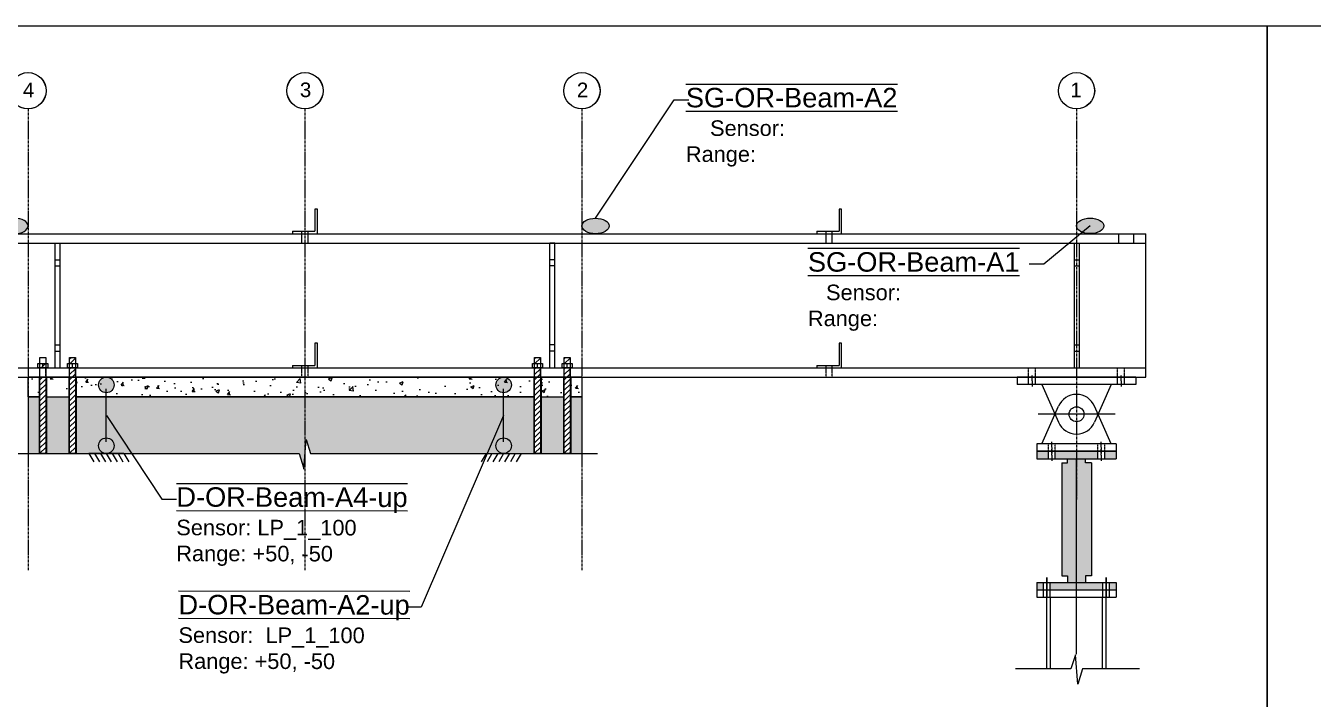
# Model space of a CAD drawing. Header units: millimetres. Extents: x -79526 to 153901, y -45620 to 21119.
# Drawn here: x -73767 to -70460, y 7898 to 9628 of the extents above; entities that cross this region are included whole.
import ezdxf
from ezdxf import colors
from ezdxf.entities.mleader import LeaderData, LeaderLine
from ezdxf.math import Vec2, Vec3

# ---------------------------------------------------------------- set-up
doc = ezdxf.new("R2010")
doc.units = ezdxf.units.MM
doc.header["$MEASUREMENT"] = 0
doc.linetypes.add('ACAD_ISO02W100', pattern=[15, 12, -3])
doc.linetypes.add('CENTER', pattern=[50.8, 31.75, -6.35, 6.35, -6.35])
for name, color, linetype in [('greygrid', 252, 'CENTER'), ('notation', 6, 'Continuous'), ('Note', 7, 'Continuous'), ('Plot', 254, 'Continuous'), ('STRUCTURENOTE', 7, 'Continuous'), ('truss', 250, 'Continuous')]:
    doc.layers.add(name, color=color, linetype=linetype)
doc.styles.get("Standard").update_dxf_attribs({"font": 'arial.ttf'})

msp = doc.modelspace()

# ---------------------------------------------------------------- hatches: boundary and pattern name
h = msp.add_hatch(color=1)
h.dxf.hatch_style = 1
edge = h.paths.add_edge_path()
edge.add_ellipse((-73795.7, 9113.9), major_axis=(-35, 0), ratio=0.571429, start_angle=0, end_angle=360, ccw=False)
h = msp.add_hatch(color=1)
h.dxf.hatch_style = 1
edge = h.paths.add_edge_path()
edge.add_ellipse((-72303.3, 9113.9), major_axis=(35, 0), ratio=0.571429, start_angle=0, end_angle=360)
h = msp.add_hatch(color=1)
h.dxf.hatch_style = 1
edge = h.paths.add_edge_path()
edge.add_ellipse((-71033.3, 9114.2), major_axis=(35, 0), ratio=0.571429, start_angle=0, end_angle=360)
h = msp.add_hatch(color=1)
h.dxf.hatch_style = 1
edge = h.paths.add_edge_path()
edge.add_arc((-73559.6, 8549.4), 20, 0, 360)
edge = h.paths.add_edge_path()
edge.add_arc((-73559.6, 8705.6), 20, 0, 360)
edge = h.paths.add_edge_path()
edge.add_line((-73559.6, 8559.4), (-73559.6, 8695.6))
h = msp.add_hatch(color=1)
h.dxf.hatch_style = 1
edge = h.paths.add_edge_path()
edge.add_arc((-72539.4, 8549.4), 20, 0, 360)
edge = h.paths.add_edge_path()
edge.add_arc((-72539.4, 8705.6), 20, 0, 360)
edge = h.paths.add_edge_path()
edge.add_line((-72539.4, 8559.4), (-72539.4, 8695.6))
at = {"layer": 'Plot', "ltscale": 0.1}
h = msp.add_hatch(dxfattribs=at)
h.set_pattern_fill('ANSI31', color=256, scale=3)
h.set_pattern_definition([(45, (-942946.705, -176889.181), (-6.73519209, 6.73519209), [])])
h.paths.add_polyline_path([(-73730.1, 8776.4), (-73730.1, 8760.4), (-73715.1, 8760.4), (-73715.1, 8776.4)], flags=17)
h.paths.add_polyline_path([(-73715.1, 8749.4), (-73730.1, 8749.4), (-73730.1, 8725.6), (-73715.1, 8725.6)], flags=17)
h.paths.add_polyline_path([(-73715.1, 8776.4), (-73730.1, 8776.4), (-73730.1, 8529.4), (-73715.1, 8529.4)])
h = msp.add_hatch(dxfattribs=at)
h.set_pattern_fill('ANSI31', color=256, scale=3)
h.set_pattern_definition([(45, (-942870.505, -176889.181), (-6.73519209, 6.73519209), [])])
h.paths.add_polyline_path([(-73638.9, 8776.4), (-73653.9, 8776.4), (-73653.9, 8760.4), (-73638.9, 8760.4)])
h.paths.add_polyline_path([(-73638.9, 8749.4), (-73653.9, 8749.4), (-73653.9, 8725.6), (-73638.9, 8725.6)])
h.paths.add_polyline_path([(-73638.9, 8725.6), (-73653.9, 8725.6), (-73653.9, 8529.4), (-73638.9, 8529.4)])
h = msp.add_hatch(dxfattribs=at)
h.set_pattern_fill('ANSI31', color=256, scale=3)
h.set_pattern_definition([(45, (-941676.705, -176889.181), (-6.73519209, 6.73519209), [])])
h.paths.add_polyline_path([(-72445.1, 8776.4), (-72460.1, 8776.4), (-72460.1, 8760.4), (-72445.1, 8760.4)])
h.paths.add_polyline_path([(-72445.1, 8749.4), (-72460.1, 8749.4), (-72460.1, 8725.6), (-72445.1, 8725.6)])
h.paths.add_polyline_path([(-72445.1, 8725.6), (-72460.1, 8725.6), (-72460.1, 8529.4), (-72445.1, 8529.4)])
h = msp.add_hatch(dxfattribs=at)
h.set_pattern_fill('ANSI31', color=256, scale=3)
h.set_pattern_definition([(45, (-941600.505, -176889.181), (-6.73519209, 6.73519209), [])])
h.paths.add_polyline_path([(-72368.9, 8776.4), (-72383.9, 8776.4), (-72383.9, 8760.4), (-72368.9, 8760.4)])
h.paths.add_polyline_path([(-72368.9, 8749.4), (-72383.9, 8749.4), (-72383.9, 8725.6), (-72368.9, 8725.6)])
h.paths.add_polyline_path([(-72368.9, 8725.6), (-72383.9, 8725.6), (-72383.9, 8529.4), (-72368.9, 8529.4)])
h = msp.add_hatch(dxfattribs=at)
h.set_pattern_fill('AR-CONC', color=256, scale=0.5)
h.set_pattern_definition([(50, (-942946.705, -176889.18), (91.0923345, -7.969543), [9.525, -104.775]), (355, (-942946.705, -176889.18), (-17.621711, 95.528423), [7.62, -83.820292]), (100.451445, (-942939.11, -176889.845), (73.4706235, 87.558876), [8.095004, -89.045122]), (46.1842, (-942946.7, -176863.78), (135.53952, -21.021164), [14.2875, -157.1625]), (96.635558, (-942935.41, -176865.53), (118.702067, 123.713062), [12.142512, -133.567804]), (351.184151, (-942946.7, -176863.78), (118.702067, 123.713062), [11.429984, -125.729866]), (21, (-942934.005, -176870.13), (75.8071956, -51.132599), [9.525, -104.775]), (326, (-942934.005, -176870.13), (30.901014, 92.093983), [7.62, -83.82]), (71.451445, (-942927.69, -176874.39), (106.70821, 40.9613844), [8.095004, -89.044969]), (37.5, (-942946.705, -176889.18), (1.5443016, 42.2775194), [0, -82.804, 0, -85.09, 0, -84.1375]), (7.5, (-942946.705, -176889.18), (33.4098313, 50.0902874), [0, -48.514, 0, -80.899, 0, -32.0675]), (327.5, (-942975.026, -176889.18), (67.7952976, -2.864372), [0, -31.75, 0, -99.06, 0, -131.445]), (317.5, (-942987.726, -176889.18), (74.0645907, 12.7132455), [0, -41.275, 0, -65.786, 0, -93.345])])
h.paths.add_polyline_path([(-73732.1, 8725.6), (-73760.7, 8725.6), (-73760.7, 8674.8), (-73732.1, 8674.8)])
h.paths.add_polyline_path([(-73655.9, 8725.6), (-73713.1, 8725.6), (-73713.1, 8674.8), (-73655.9, 8674.8)])
h.paths.add_polyline_path([(-73636.9, 8725.6), (-73636.9, 8674.8), (-73049.5, 8674.8), (-73049.5, 8725.6)])
h.paths.add_polyline_path([(-73049.5, 8725.6), (-73049.5, 8674.8), (-72462.1, 8674.8), (-72462.1, 8725.6)])
h.paths.add_polyline_path([(-72443.1, 8725.6), (-72443.1, 8674.8), (-72385.9, 8674.8), (-72385.9, 8725.6)])
h.paths.add_polyline_path([(-72338.3, 8725.6), (-72366.9, 8725.6), (-72366.9, 8674.8), (-72338.3, 8674.8)])
h = msp.add_hatch(color=9, dxfattribs=at)
h.dxf.hatch_style = 1
h.paths.add_polyline_path([(-73732.1, 8674.8), (-73760.7, 8674.8), (-73760.7, 8529.4), (-73732.1, 8529.4)])
h.paths.add_polyline_path([(-73655.9, 8674.8), (-73713.1, 8674.8), (-73713.1, 8529.4), (-73655.9, 8529.4)])
h.paths.add_polyline_path([(-72366.9, 8529.4), (-72338.3, 8529.4), (-72338.3, 8674.8), (-72366.9, 8674.8)])
h.paths.add_polyline_path([(-72385.9, 8674.8), (-72443.1, 8674.8), (-72443.1, 8529.4), (-72385.9, 8529.4)])
h.paths.add_polyline_path([(-72462.1, 8529.4), (-72462.1, 8674.8), (-73049.5, 8674.8), (-73049.5, 8527.5), (-73046.6, 8565.4), (-73035, 8529.4)])
h.paths.add_polyline_path([(-73636.9, 8674.8), (-73636.9, 8529.4), (-73064.8, 8529.4), (-73052.3, 8490.9), (-73049.5, 8527.5), (-73049.5, 8674.8)])
h = msp.add_hatch(color=9, dxfattribs=at)
h.dxf.hatch_style = 1
h.paths.add_polyline_path([(-71013.5, 8535.1), (-71123, 8535.1), (-71123, 8516.1), (-71013.5, 8516.1)])
h.paths.add_polyline_path([(-71140.5, 8535.1), (-71169.9, 8535.1), (-71169.9, 8516.1), (-71140.5, 8516.1)])
h.paths.add_polyline_path([(-70966.7, 8535.1), (-70996, 8535.1), (-70996, 8516.1), (-70966.7, 8516.1)])
h.paths.add_polyline_path([(-71030.2, 8505.3), (-71045.2, 8505.3), (-71045.2, 8516.1), (-71068.3, 8516.1), (-71068.3, 8198.6), (-71045.2, 8198.6), (-71045.2, 8215.7), (-71030.2, 8215.7)])
h.paths.add_polyline_path([(-71068.3, 8516.1), (-71091.4, 8516.1), (-71091.4, 8505.3), (-71106.4, 8505.3), (-71106.4, 8215.7), (-71091.4, 8215.7), (-71091.4, 8198.6), (-71068.3, 8198.6)])
h.paths.add_polyline_path([(-71153.2, 8198.6), (-71169.9, 8198.6), (-71169.9, 8185.9), (-71169.9, 8179.5), (-71153.2, 8179.5)])
h.paths.add_polyline_path([(-71068.3, 8198.6), (-71091.4, 8198.6), (-71135.7, 8198.6), (-71135.7, 8179.5), (-71068.3, 8179.5)])
h.paths.add_polyline_path([(-71000.8, 8198.6), (-71068.3, 8198.6), (-71068.3, 8179.5), (-71000.8, 8179.5)])
h.paths.add_polyline_path([(-70966.7, 8185.9), (-70966.7, 8198.6), (-70983.3, 8198.6), (-70983.3, 8179.5), (-70966.7, 8179.5)])

# ---------------------------------------------------------------- linework, layer by layer
at = {"color": 1}
for p, q in [((-73559.6, 8559.4), (-73559.6, 8695.6)), ((-72539.4, 8559.4), (-72539.4, 8695.6)), ((-73559.6, 8529.4), (-73604.6, 8529.4)), ((-73604.6, 8529.4), (-73592.1, 8507.8)), ((-73589.6, 8529.4), (-73577.1, 8507.8)), ((-73574.6, 8529.4), (-73562.1, 8507.8)), ((-73514.6, 8529.4), (-73559.6, 8529.4)), ((-73559.6, 8529.4), (-73547.1, 8507.8)), ((-73544.6, 8529.4), (-73532.1, 8507.8)), ((-73529.6, 8529.4), (-73517.1, 8507.8)), ((-73514.6, 8529.4), (-73502.1, 8507.8)), ((-72584.4, 8529.4), (-72596.9, 8507.8)), ((-72584.4, 8529.4), (-72539.4, 8529.4)), ((-72569.4, 8529.4), (-72581.9, 8507.8)), ((-72554.4, 8529.4), (-72566.9, 8507.8)), ((-72539.4, 8529.4), (-72551.9, 8507.8)), ((-72539.4, 8529.4), (-72494.4, 8529.4)), ((-72524.4, 8529.4), (-72536.9, 8507.8)), ((-72509.4, 8529.4), (-72521.9, 8507.8)), ((-72494.4, 8529.4), (-72506.9, 8507.8))]:
    msp.add_line(p, q, dxfattribs=at)
for points in [[(-75428.3, 9628.1), (-70578.7, 9628.1), (-70578.7, 7631.8), (-75428.3, 7631.8)], [(-70578.7, 9628.1), (-65729.1, 9628.1), (-65729.1, 7631.8), (-70578.7, 7631.8)]]:
    msp.add_lwpolyline(points, close=True)
for centre in [(-73559.6, 8705.6), (-72539.4, 8705.6), (-73559.6, 8549.4), (-72539.4, 8549.4)]:
    msp.add_circle(centre, 20, dxfattribs=at)
at = {"color": 1, "extrusion": (0, 0, -1)}
msp.add_ellipse((-73795.7, 9113.9), major_axis=(-35, 0), ratio=0.571429, dxfattribs=at)
at = {"color": 1}
for centre in [(-72303.3, 9113.9), (-71033.3, 9114.2)]:
    msp.add_ellipse(centre, major_axis=(35, 0), ratio=0.571429, dxfattribs=at)
at = {"layer": 'greygrid', "lineweight": -2, "ltscale": 0.2}
for p, q in [((-73760.7, 9414.8), (-73760.7, 8229.8)), ((-73049.5, 9414.8), (-73049.5, 8229.8)), ((-72338.3, 9414.8), (-72338.3, 8229.8)), ((-71068.3, 9414.8), (-71068.3, 8410.5))]:
    msp.add_line(p, q, dxfattribs=at)
at = {"layer": 'greygrid', "color": 251, "linetype": 'ByBlock', "lineweight": -2, "ltscale": 0.2, "true_color": 0x525252}
for centre in [(-73760.8, 9461.3), (-73760.6, 9461.3), (-73049.6, 9461.3), (-73049.4, 9461.3), (-72338.4, 9461.3), (-72338.2, 9461.3), (-71068.4, 9461.3), (-71068.2, 9461.3)]:
    msp.add_circle(centre, 46.5, dxfattribs=at)
at = {"layer": 'Note'}
for p, q in [((-70960.3, 9093.9), (-70960.3, 9070.1)), ((-70922.2, 9093.9), (-70922.2, 9070.1)), ((-73081.2, 9070.1), (-73068.5, 9070.1)), ((-72420.8, 9070.1), (-72408.1, 9070.1)), ((-71074.6, 9070.1), (-71061.9, 9070.1)), ((-73760.7, 8725.6), (-72338.3, 8725.6)), ((-73081.2, 8725.6), (-73068.5, 8725.6)), ((-73760.7, 8687.5), (-73760.7, 8529.4)), ((-72338.3, 8687.5), (-72338.3, 8529.4))]:
    msp.add_line(p, q, dxfattribs=at)
at = {"layer": 'Note', "linetype": 'ACAD_ISO02W100', "ltscale": 0.1}
for p, q in [((-73732.1, 8725.6), (-73732.1, 8529.4)), ((-73713.1, 8725.6), (-73713.1, 8529.4)), ((-73655.9, 8725.6), (-73655.9, 8529.4)), ((-73636.9, 8725.6), (-73636.9, 8529.4)), ((-72462.1, 8725.6), (-72462.1, 8529.4)), ((-72443.1, 8725.6), (-72443.1, 8529.4)), ((-72385.9, 8725.6), (-72385.9, 8529.4)), ((-72366.9, 8725.6), (-72366.9, 8529.4))]:
    msp.add_line(p, q, dxfattribs=at)
at = {"layer": 'Note', "ltscale": 0.1}
msp.add_circle((-71068.3, 8630.4), 19.1, dxfattribs=at)
msp.add_circle((-71068.3, 8630.4), 19.1, dxfattribs=at)
at = {"layer": 'Plot', "ltscale": 0.1}
for p, q in [((-73017.7, 9157.4), (-73024.1, 9157.4)), ((-73024.1, 9157.4), (-73024.1, 9100.3)), ((-73017.7, 9093.9), (-73017.7, 9157.4)), ((-71671.5, 9157.4), (-71677.9, 9157.4)), ((-71677.9, 9157.4), (-71677.9, 9100.3)), ((-71671.5, 9093.9), (-71671.5, 9157.4)), ((-73081.2, 9100.3), (-73024.1, 9100.3)), ((-73081.2, 9100.3), (-73081.2, 9093.9)), ((-73081.2, 9093.9), (-73017.7, 9093.9)), ((-73057, 9100.3), (-73042, 9100.3)), ((-71735, 9100.3), (-71677.9, 9100.3)), ((-71735, 9100.3), (-71735, 9093.9)), ((-71735, 9093.9), (-71671.5, 9093.9)), ((-71710.8, 9100.3), (-71695.8, 9100.3)), ((-73690.8, 9070.1), (-73678.1, 9070.1)), ((-72408.1, 9070.1), (-72420.8, 9070.1)), ((-73690.8, 9011.4), (-73678.1, 9011.4)), ((-72408.1, 9011.4), (-72420.8, 9011.4)), ((-71074.6, 9011.4), (-71061.9, 9011.4)), ((-73017.7, 8812.9), (-73024.1, 8812.9)), ((-73024.1, 8812.9), (-73024.1, 8755.8)), ((-73017.7, 8749.4), (-73017.7, 8812.9)), ((-71671.5, 8812.9), (-71677.9, 8812.9)), ((-71677.9, 8812.9), (-71677.9, 8755.8)), ((-71671.5, 8749.4), (-71671.5, 8812.9)), ((-73735.3, 8760.4), (-73709.9, 8760.4)), ((-73730.1, 8749.4), (-73715.1, 8749.4)), ((-73722.6, 8749.4), (-73722.6, 8760.4)), ((-73659.1, 8760.4), (-73633.7, 8760.4)), ((-73646.4, 8749.4), (-73646.4, 8760.4)), ((-73081.2, 8755.8), (-73024.1, 8755.8)), ((-73081.2, 8755.8), (-73081.2, 8749.4)), ((-73081.2, 8749.4), (-73017.7, 8749.4)), ((-73057, 8755.8), (-73042, 8755.8)), ((-72465.3, 8760.4), (-72439.9, 8760.4)), ((-72452.6, 8749.4), (-72452.6, 8760.4)), ((-72389.1, 8760.4), (-72363.7, 8760.4)), ((-72376.4, 8749.4), (-72376.4, 8760.4)), ((-71735, 8755.8), (-71677.9, 8755.8)), ((-71735, 8755.8), (-71735, 8749.4)), ((-71735, 8749.4), (-71671.5, 8749.4)), ((-71710.8, 8755.8), (-71695.8, 8755.8)), ((-73732.1, 8725.6), (-73713.1, 8725.6)), ((-73636.9, 8725.6), (-73655.9, 8725.6)), ((-72462.1, 8725.6), (-72443.1, 8725.6)), ((-72366.9, 8725.6), (-72385.9, 8725.6)), ((-70915.9, 8725.6), (-71220.7, 8725.6)), ((-71220.7, 8725.6), (-71220.7, 8706.6)), ((-70915.9, 8706.6), (-71220.7, 8706.6)), ((-71157.2, 8725.6), (-70979.4, 8725.6)), ((-70915.9, 8725.6), (-70915.9, 8706.6)), ((-73713.1, 8674.8), (-73655.9, 8674.8)), ((-72443.1, 8674.8), (-72385.9, 8674.8)), ((-70966.7, 8554.2), (-71169.9, 8554.2)), ((-71169.9, 8554.2), (-71169.9, 8535.1)), ((-71169.9, 8535.1), (-70966.7, 8535.1)), ((-70966.7, 8535.1), (-71169.9, 8535.1)), ((-71169.9, 8535.1), (-70966.7, 8535.1)), ((-70966.7, 8535.1), (-71169.9, 8535.1)), ((-71169.9, 8535.1), (-71169.9, 8516.1)), ((-70966.7, 8554.2), (-70966.7, 8535.1)), ((-70966.7, 8535.1), (-70966.7, 8516.1)), ((-71169.9, 8516.1), (-70966.7, 8516.1)), ((-71068.3, 8014.4), (-71068.3, 8516.1))]:
    msp.add_line(p, q, dxfattribs=at)
at = {"layer": 'Plot', "linetype": 'ACAD_ISO02W100', "ltscale": 0.05}
for p, q in [((-73057.4, 9070.1), (-73057.4, 9100.3)), ((-73041.6, 9070.1), (-73041.6, 9100.3)), ((-71711.2, 9070.1), (-71711.2, 9100.3)), ((-71695.4, 9070.1), (-71695.4, 9100.3)), ((-73690.8, 9027.3), (-73678.1, 9027.3)), ((-72408.1, 9027.3), (-72420.8, 9027.3)), ((-71074.6, 9027.3), (-71061.9, 9027.3)), ((-73690.8, 8808.2), (-73678.1, 8808.2)), ((-72408.1, 8808.2), (-72420.8, 8808.2)), ((-71074.6, 8808.2), (-71061.9, 8808.2)), ((-73690.8, 8792.3), (-73678.1, 8792.3)), ((-72408.1, 8792.3), (-72420.8, 8792.3)), ((-71074.6, 8792.3), (-71061.9, 8792.3)), ((-73730.1, 8725.6), (-73730.1, 8749.4)), ((-73715.1, 8725.6), (-73715.1, 8749.4)), ((-73653.9, 8725.6), (-73653.9, 8749.4)), ((-73638.9, 8725.6), (-73638.9, 8749.4)), ((-73057.4, 8725.6), (-73057.4, 8755.8)), ((-73041.6, 8725.6), (-73041.6, 8755.8)), ((-72460.1, 8725.6), (-72460.1, 8749.4)), ((-72445.1, 8725.6), (-72445.1, 8749.4)), ((-72383.9, 8725.6), (-72383.9, 8749.4)), ((-72368.9, 8725.6), (-72368.9, 8749.4)), ((-71711.2, 8725.6), (-71711.2, 8755.8)), ((-71695.4, 8725.6), (-71695.4, 8755.8)), ((-71191.3, 8706.6), (-71191.3, 8749.4)), ((-71182.6, 8716.1), (-71182.6, 8731.1)), ((-71173.8, 8706.6), (-71173.8, 8749.4)), ((-70962.7, 8706.6), (-70962.7, 8749.4)), ((-70954, 8716.1), (-70954, 8731.1)), ((-70945.2, 8706.6), (-70945.2, 8749.4)), ((-71191.3, 8706.6), (-71191.3, 8725.6)), ((-71182.6, 8716.1), (-71182.6, 8701.1)), ((-71173.8, 8706.6), (-71173.8, 8725.6)), ((-70962.7, 8706.6), (-70962.7, 8725.6)), ((-70954, 8716.1), (-70954, 8701.1)), ((-70945.2, 8706.6), (-70945.2, 8725.6)), ((-71140.5, 8535.1), (-71140.5, 8554.2)), ((-71140.5, 8516.1), (-71140.5, 8535.1)), ((-71131.8, 8544.7), (-71131.8, 8559.7)), ((-71131.8, 8544.7), (-71131.8, 8529.7)), ((-71131.8, 8525.6), (-71131.8, 8540.6)), ((-71123, 8535.1), (-71123, 8554.2)), ((-71123, 8516.1), (-71123, 8535.1)), ((-71013.5, 8535.1), (-71013.5, 8554.2)), ((-71013.5, 8516.1), (-71013.5, 8535.1)), ((-71004.8, 8544.7), (-71004.8, 8559.7)), ((-71004.8, 8544.7), (-71004.8, 8529.7)), ((-71004.8, 8525.6), (-71004.8, 8540.6)), ((-70996, 8535.1), (-70996, 8554.2)), ((-70996, 8516.1), (-70996, 8535.1)), ((-71131.8, 8525.6), (-71131.8, 8510.6)), ((-71004.8, 8525.6), (-71004.8, 8510.6)), ((-71153.2, 8160.5), (-71153.2, 8198.6)), ((-71135.7, 8160.5), (-71135.7, 8198.6)), ((-71000.8, 8160.5), (-71000.8, 8198.6)), ((-70983.3, 8160.5), (-70983.3, 8198.6))]:
    msp.add_line(p, q, dxfattribs=at)
at = {"layer": 'Plot'}
for p, q in [((-73690.8, 9070.1), (-73678.1, 9070.1)), ((-72408.1, 9070.1), (-72420.8, 9070.1)), ((-73754.3, 8749.4), (-73614.6, 8749.4)), ((-72338.3, 8725.6), (-73760.7, 8725.6)), ((-71157.2, 8706.6), (-71114.8, 8610)), ((-70979.4, 8706.6), (-71021.8, 8610)), ((-71157.2, 8554.2), (-71114.8, 8650.8)), ((-70979.4, 8554.2), (-71021.8, 8650.8)), ((-73052.4, 8489.7), (-73046.6, 8565.4)), ((-73046.6, 8565.4), (-73035, 8529.4)), ((-73814.8, 8529.4), (-73064.8, 8529.4)), ((-73064.8, 8529.4), (-73053.2, 8493.5)), ((-73035, 8529.4), (-72298.4, 8529.4)), ((-71169.9, 8198.6), (-70966.7, 8198.6)), ((-71169.9, 8198.6), (-71169.9, 8185.9)), ((-71169.9, 8185.9), (-71169.9, 8160.5)), ((-71169.9, 8179.5), (-70966.7, 8179.5)), ((-70966.7, 8198.6), (-70966.7, 8185.9)), ((-70966.7, 8185.9), (-70966.7, 8160.5)), ((-71169.9, 8160.5), (-70966.7, 8160.5)), ((-71144.5, 7976.7), (-71144.5, 8160.5)), ((-70992.1, 7976.7), (-70992.1, 8160.5)), ((-71071.2, 8012.6), (-71082.8, 7976.7)), ((-71065.4, 7936.9), (-71071.2, 8012.6)), ((-71082.8, 7976.7), (-71225.3, 7976.7)), ((-71053, 7976.7), (-71065.4, 7936.9)), ((-70906.5, 7976.7), (-71053, 7976.7))]:
    msp.add_line(p, q, dxfattribs=at)
at = {"layer": 'Plot', "linetype": 'ACAD_ISO02W100', "ltscale": 0.1}
for p, q in [((-70969.3, 8630.4), (-71167.3, 8630.4)), ((-71135, 7976.7), (-71135, 8160.5)), ((-71001.6, 7976.7), (-71001.6, 8160.5))]:
    msp.add_line(p, q, dxfattribs=at)
at = {"layer": 'Plot', "ltscale": 0.2}
for p, q in [((-71106.4, 8505.3), (-71106.4, 8215.7)), ((-71106.4, 8505.3), (-71091.4, 8505.3)), ((-71091.4, 8505.3), (-71091.4, 8516.1)), ((-71045.2, 8505.3), (-71045.2, 8516.1)), ((-71030.2, 8505.3), (-71045.2, 8505.3)), ((-71030.2, 8505.3), (-71030.2, 8215.7)), ((-71106.4, 8215.7), (-71091.4, 8215.7)), ((-71091.4, 8215.7), (-71091.4, 8198.6)), ((-71030.2, 8215.7), (-71045.2, 8215.7)), ((-71045.2, 8215.7), (-71045.2, 8198.6))]:
    msp.add_line(p, q, dxfattribs=at)
at = {"layer": 'Plot', "linetype": 'ACAD_ISO02W100', "ltscale": 0.2}
for p, q in [((-71144.5, 8210.9), (-71144.5, 8160.9)), ((-71144.5, 8160.9), (-71144.5, 8210.9)), ((-70992.1, 8210.9), (-70992.1, 8160.9)), ((-70992.1, 8160.9), (-70992.1, 8210.9))]:
    msp.add_line(p, q, dxfattribs=at)
at = {"layer": 'Plot', "ltscale": 0.1}
for points in [[(-73730.1, 8776.4), (-73715.1, 8776.4), (-73715.1, 8529.4), (-73730.1, 8529.4)], [(-73653.9, 8776.4), (-73638.9, 8776.4), (-73638.9, 8529.4), (-73653.9, 8529.4)], [(-72460.1, 8776.4), (-72445.1, 8776.4), (-72445.1, 8529.4), (-72460.1, 8529.4)], [(-72383.9, 8776.4), (-72368.9, 8776.4), (-72368.9, 8529.4), (-72383.9, 8529.4)], [(-73735.3, 8760.4), (-73709.9, 8760.4), (-73709.9, 8749.4), (-73735.3, 8749.4)], [(-73659.1, 8760.4), (-73633.7, 8760.4), (-73633.7, 8749.4), (-73659.1, 8749.4)], [(-72465.3, 8760.4), (-72439.9, 8760.4), (-72439.9, 8749.4), (-72465.3, 8749.4)], [(-72389.1, 8760.4), (-72363.7, 8760.4), (-72363.7, 8749.4), (-72389.1, 8749.4)]]:
    msp.add_lwpolyline(points, close=True, dxfattribs=at)
for start, end in [(23.6857, 156.3141), (203.6857, 336.3141)]:
    msp.add_arc((-71068.3, 8630.4), 50.8, start, end, dxfattribs=at)
at = {"layer": 'STRUCTURENOTE'}
for p, q in [((-73760.7, 8674.8), (-73732.1, 8674.8)), ((-73636.9, 8674.8), (-72462.1, 8674.8)), ((-72366.9, 8674.8), (-72338.3, 8674.8))]:
    msp.add_line(p, q, dxfattribs=at)
for points in [[(-73732.1, 8674.8), (-73760.7, 8674.8), (-73760.7, 8725.6), (-72338.3, 8725.6), (-72338.3, 8674.8), (-72366.9, 8674.8)], [(-72462.1, 8674.8), (-73636.9, 8674.8)]]:
    msp.add_lwpolyline(points, dxfattribs=at)
at = {"layer": 'truss'}
for p, q in [((-75208.5, 9093.9), (-70890.5, 9093.9)), ((-75208.5, 9070.1), (-70890.5, 9070.1)), ((-75208.5, 9070.1), (-73684.5, 9070.1)), ((-75208.5, 8749.4), (-70890.5, 8749.4)), ((-75208.5, 8725.6), (-70890.5, 8725.6))]:
    msp.add_line(p, q, dxfattribs=at)
at = {"layer": 'truss', "ltscale": 0.1}
for p, q in [((-70890.5, 8725.6), (-70890.5, 9093.9)), ((-73690.8, 8749.4), (-73690.8, 9070.1)), ((-73678.1, 8749.4), (-73678.1, 9070.1)), ((-72420.8, 8749.4), (-72420.8, 9070.1)), ((-72408.1, 8749.4), (-72408.1, 9070.1)), ((-71074.6, 9070.1), (-71074.6, 8749.4)), ((-71061.9, 9070.1), (-71061.9, 8749.4))]:
    msp.add_line(p, q, dxfattribs=at)

# ---------------------------------------------------------------- texts
at = {"layer": 'greygrid', "color": 251, "lineweight": -2, "ltscale": 0.2, "true_color": 0x525252, "char_height": 37.5, "attachment_point": 5}
for s, insert in [('4', (-73759.2, 9463.3)), ('3', (-73048, 9463.3)), ('3', (-73047.9, 9463.3)), ('2', (-72336.7, 9463.3)), ('1', (-71069.8, 9463.3))]:
    msp.add_mtext_dynamic_manual_height_columns(s, width=22.5, gutter_width=50, heights=[0], dxfattribs=dict(at, insert=insert))

# ---------------------------------------------------------------- leaders
at = {"layer": 'notation'}
ml = msp.add_multileader_mtext('Standard', dxfattribs=at)
ml.set_content('\\pxsm1,ql;{\\L\\OSG-OR-Beam-A2\\H0.8x;\\l\\o     Sensor:                   \\PRange:}', color=256)
ml.set_leader_properties()
ml.build(insert=Vec2(0, 0))
ml.multileader.update_dxf_attribs({"dogleg_length": 0.36, "arrow_head_size": 0.18})
ctx = ml.context
ctx.base_point, ctx.char_height, ctx.arrow_head_size, ctx.landing_gap_size, ctx.plane_origin = Vec3(-72063.8, 9437.6), 50, 0.18, 0.09, Vec3(-71764.8, 9147.6)
ctx.text_align_type = 2
notes = []
notes.append((ctx, [(1, (1, 1, 0), (-72101.3, 9437.6), (1, 0), 37.5, [(0, [(-72303.3, 9133.9)], 0, [])])]))
ctx.mtext.insert, ctx.mtext.rotation, ctx.mtext.width, ctx.mtext.defined_height, ctx.mtext.alignment, ctx.mtext.flow_direction = Vec3(-71527.1, 9468.5), 6.283185, 544.367, 231.1, 3, 5
ml = msp.add_multileader_mtext('Standard', dxfattribs=at)
ml.set_content('\\pxsm1,ql;{\\L\\OSG-OR-Beam-A1\\H0.8x;\\l\\o     Sensor:                   \\PRange:}', color=256)
ml.set_leader_properties()
ml.build(insert=Vec2(0, 0))
ml.multileader.update_dxf_attribs({"dogleg_length": 0.36, "arrow_head_size": 0.18})
ctx = ml.context
ctx.base_point, ctx.char_height, ctx.arrow_head_size, ctx.landing_gap_size, ctx.plane_origin = Vec3(-71717.2, 9015.7), 50, 0.18, 0.09, Vec3(-70496.7, 9147.9)
ctx.text_align_type = 2
notes.append((ctx, [(0, (1, 1, 0), (-71152.1, 9015.7), (-1, 0), 37.5, [(0, [(-71033.3, 9114.2)], 0, [])])]))
ctx.mtext.insert, ctx.mtext.rotation, ctx.mtext.width, ctx.mtext.defined_height, ctx.mtext.alignment, ctx.mtext.flow_direction = Vec3(-71189.7, 9046.6), 6.283185, 568.381, 231.1, 3, 5
ml = msp.add_multileader_mtext('Standard', dxfattribs=at)
ml.set_content('\\pxsm1;{\\L\\OD-OR-Beam-A4-up}\\P\\pql;{\\H0.8x;Sensor: LP_1_100                   \\PRange: +50, -50}', color=256)
ml.set_leader_properties()
ml.build(insert=Vec2(0, 0))
ml.multileader.update_dxf_attribs({"dogleg_length": 0.36, "arrow_head_size": 0.18})
ctx = ml.context
ctx.base_point, ctx.char_height, ctx.arrow_head_size, ctx.landing_gap_size, ctx.plane_origin, ctx.plane_x_axis, ctx.plane_y_axis = Vec3(-73379.8, 8412), 50, 0.18, 0.09, Vec3(-74098.1, 8614.6), Vec3(0.999999, -0.001394), Vec3(0.001394, 0.999999)
notes.append((ctx, [(0, (1, 1, 0), (-73417.3, 8412.1), (0.999999, -0.001394), 37.5, [(0, [(-73559.6, 8627.5)], 0, [])])]))
ctx.mtext.insert, ctx.mtext.text_direction, ctx.mtext.rotation, ctx.mtext.width, ctx.mtext.defined_height, ctx.mtext.flow_direction = Vec3(-73379.7, 8442.9), Vec3(0.999999, -0.001394), 6.281791, 670.084, 231.1, 5
ml = msp.add_multileader_mtext('Standard', dxfattribs=at)
ml.set_content('\\pxsm1,ql;{\\L\\OD-OR-Beam-A2-up\\P\\H0.8x;\\l\\oSensor:  LP_1_100                 \\PRange: +50, -50}', color=256)
ml.set_leader_properties()
ml.build(insert=Vec2(0, 0))
ml.multileader.update_dxf_attribs({"dogleg_length": 0.36, "arrow_head_size": 0.18})
ctx = ml.context
ctx.base_point, ctx.char_height, ctx.arrow_head_size, ctx.landing_gap_size, ctx.plane_origin, ctx.plane_x_axis, ctx.plane_y_axis = Vec3(-73374.5, 8135.6), 50, 0.18, 0.09, Vec3(-73078, 8614.6), Vec3(0.999999, -0.001394), Vec3(0.001394, 0.999999)
notes.append((ctx, [(1, (1, 1, 0), (-72751.1, 8134.7), (-0.999999, 0.001394), 37.5, [(0, [(-72539.4, 8627.5)], 0, [])])]))
ctx.mtext.insert, ctx.mtext.text_direction, ctx.mtext.rotation, ctx.mtext.width, ctx.mtext.defined_height, ctx.mtext.flow_direction = Vec3(-73374.3, 8166.5), Vec3(0.999999, -0.001394), 6.281791, 670.084, 231.1, 5
for ctx, leaders in notes:
    for number, flags, end, landing, length, lines in leaders:
        leader = LeaderData()
        leader.index, (leader.has_last_leader_line, leader.has_dogleg_vector, leader.attachment_direction) = number, flags
        leader.last_leader_point, leader.dogleg_vector, leader.dogleg_length = Vec3(end), Vec3(landing), length
        for number, points, colour, breaks in lines:
            line = LeaderLine()
            line.index, line.vertices, line.color, line.breaks = number, Vec3.list(points), colors.encode_raw_color(colour), breaks
            leader.lines.append(line)
        ctx.leaders.append(leader)

doc.saveas('drawing.dxf')
